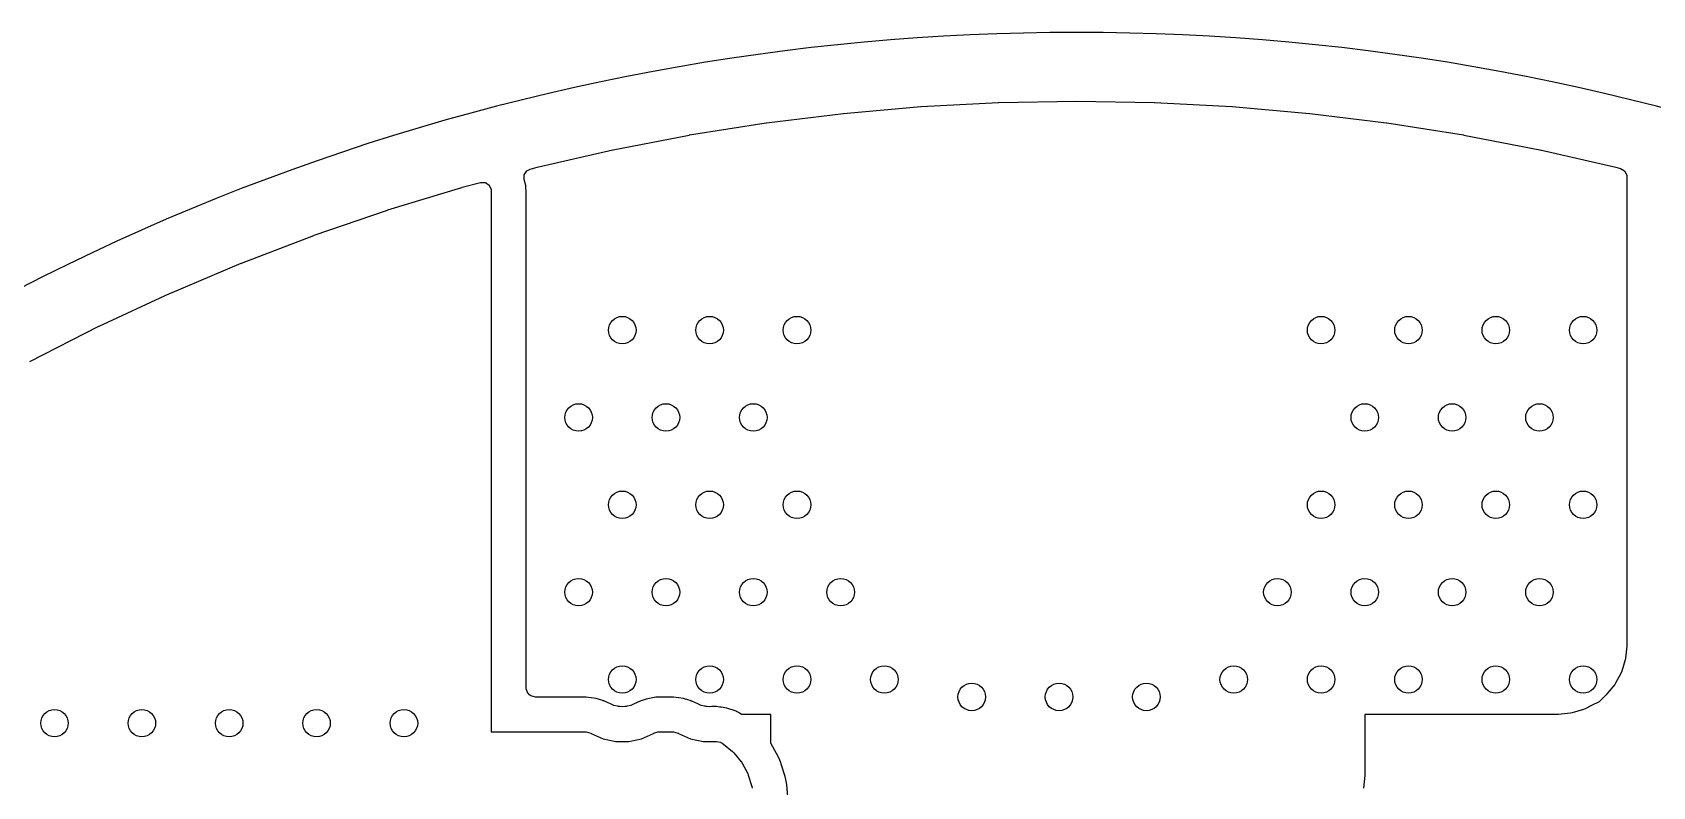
# Model space of a CAD drawing. Extents: x 116 to 183, y -93.2 to -37.6.
# Drawn here: x 134.3 to 157.85, y -48.55 to -37.58 of the extents above; entities that cross this region are included whole.
import ezdxf

# ---------------------------------------------------------------- set-up
doc = ezdxf.new("R2010")
doc.units = 0
doc.layers.add('BLACK', color=7, linetype='CONTINUOUS')

msp = doc.modelspace()

# ---------------------------------------------------------------- linework, layer by layer
at = {"layer": 'BLACK', "linetype": 'CONTINUOUS'}
for p, q in [((147.220232, -38.65957), (148.345738, -38.600735)), ((148.345738, -38.600735), (148.350015, -38.600586)), ((148.350015, -38.600586), (149.476875, -38.580967)), ((149.476875, -38.580967), (149.481125, -38.580967)), ((149.481125, -38.580967), (150.607982, -38.600586)), ((150.607982, -38.600586), (150.612263, -38.600735)), ((150.612263, -38.600735), (151.737763, -38.65957)), ((144.970283, -38.895298), (146.088941, -38.758295)), ((146.088941, -38.758295), (146.093191, -38.757849)), ((146.093191, -38.757849), (147.216009, -38.659865)), ((147.216009, -38.659865), (147.220232, -38.65957)), ((151.737763, -38.65957), (151.741994, -38.659865)), ((151.741994, -38.659865), (152.864802, -38.757848)), ((152.864802, -38.757848), (152.869064, -38.758296)), ((152.869064, -38.758296), (153.987709, -38.895297)), ((142.742195, -39.287005), (143.848656, -39.072488)), ((143.848656, -39.072488), (143.852799, -39.071759)), ((143.852799, -39.071759), (144.966086, -38.895886)), ((144.966086, -38.895886), (144.970283, -38.895298)), ((153.987709, -38.895297), (153.991921, -38.895887)), ((153.991921, -38.895887), (155.105191, -39.071758)), ((155.105191, -39.071758), (155.109352, -39.07249)), ((155.109352, -39.07249), (156.215792, -39.287003)), ((141.639697, -39.540793), (142.738041, -39.287885)), ((142.738041, -39.287885), (142.742195, -39.287005)), ((156.215792, -39.287003), (156.21997, -39.287888)), ((156.21997, -39.287888), (157.318289, -39.54079)), ((141.488875, -39.592623), (141.535745, -39.568497)), ((141.535745, -39.568497), (141.635627, -39.541805)), ((141.635627, -39.541805), (141.639697, -39.540793)), ((157.318289, -39.54079), (157.322385, -39.541808)), ((157.322385, -39.541808), (157.388016, -39.559347)), ((157.388016, -39.559347), (157.447699, -39.595673)), ((140.546734, -39.8328), (140.813986, -39.76138)), ((140.813986, -39.76138), (140.883835, -39.763089)), ((140.883835, -39.763089), (140.941671, -39.80229)), ((140.941671, -39.80229), (140.969133, -39.866537)), ((141.447968, -39.720307), (141.449675, -39.65046)), ((141.471098, -39.806856), (141.447968, -39.720307)), ((141.449675, -39.65046), (141.488875, -39.592623)), ((141.473749, -39.836651), (141.471098, -39.806856)), ((157.447699, -39.595673), (157.47827, -39.6585)), ((157.47827, -39.6585), (157.48, -39.679143)), ((157.48, -39.679143), (157.48, -46.491907)), ((139.464593, -40.162678), (140.542691, -39.833956)), ((140.542691, -39.833956), (140.546734, -39.8328)), ((140.969133, -39.866537), (140.97, -39.881176)), ((140.97, -39.881176), (140.97, -47.752)), ((141.473749, -39.836656), (141.473749, -39.836651)), ((141.474616, -39.851282), (141.473749, -39.836656)), ((141.4755, -39.88118), (141.474616, -39.851282)), ((141.4755, -47.110301), (141.4755, -39.88118)), ((138.394618, -40.530019), (139.46058, -40.163979)), ((139.46058, -40.163979), (139.464593, -40.162678)), ((137.338068, -40.934386), (138.390609, -40.531474)), ((138.390609, -40.531474), (138.394618, -40.530019)), ((136.296176, -41.375314), (137.334116, -40.935978)), ((137.334116, -40.935978), (137.338068, -40.934386)), ((135.270309, -41.852223), (136.292316, -41.377028)), ((136.292316, -41.377028), (136.296176, -41.375314)), ((134.261692, -42.364543), (135.266553, -41.854049)), ((135.266553, -41.854049), (135.270309, -41.852223)), ((157.479403, -46.504061), (157.461982, -46.680934)), ((157.48, -46.491907), (157.479403, -46.504061)), ((157.407424, -46.868998), (157.398121, -46.891456)), ((157.45724, -46.704775), (157.407424, -46.868998)), ((157.461982, -46.680934), (157.45724, -46.704775)), ((141.476333, -47.12465), (141.4755, -47.110301)), ((157.303722, -47.06301), (157.194854, -47.195666)), ((157.317227, -47.042798), (157.303722, -47.06301)), ((157.398121, -46.891456), (157.317227, -47.042798)), ((141.503643, -47.188961), (141.476333, -47.12465)), ((141.509141, -47.195661), (141.503643, -47.188961)), ((141.526336, -47.212857), (141.509141, -47.195661)), ((141.533037, -47.218356), (141.526336, -47.212857)), ((141.54466, -47.226815), (141.533037, -47.218356)), ((141.611699, -47.2465), (141.54466, -47.226815)), ((142.351491, -47.2465), (141.611699, -47.2465)), ((142.493905, -47.266975), (142.351491, -47.2465)), ((142.494465, -47.267108), (142.493905, -47.266975)), ((142.496061, -47.267608), (142.494465, -47.267108)), ((142.510789, -47.271932), (142.496061, -47.267608)), ((142.51097, -47.271968), (142.510789, -47.271932)), ((142.559596, -47.286264), (142.51097, -47.271968)), ((142.559635, -47.286275), (142.559596, -47.286264)), ((142.592415, -47.295901), (142.559635, -47.286275)), ((142.594054, -47.297294), (142.592415, -47.295901)), ((142.596694, -47.29847), (142.594054, -47.297294)), ((142.605065, -47.301839), (142.596694, -47.29847)), ((142.605262, -47.30191), (142.605065, -47.301839)), ((142.61243, -47.305398), (142.605262, -47.30191)), ((142.616251, -47.307177), (142.61243, -47.305398)), ((142.703556, -47.346048), (142.616251, -47.307177)), ((142.751393, -47.370423), (142.703556, -47.346048)), ((143.04645, -47.346045), (142.998607, -47.370423)), ((143.124337, -47.311369), (143.04645, -47.346045)), ((143.128117, -47.309363), (143.124337, -47.311369)), ((143.13528, -47.306496), (143.128117, -47.309363)), ((143.156701, -47.296959), (143.13528, -47.306496)), ((143.164307, -47.296525), (143.156701, -47.296959)), ((143.164491, -47.296459), (143.164307, -47.296525)), ((143.193041, -47.286275), (143.164491, -47.296459)), ((143.221606, -47.276085), (143.193041, -47.286275)), ((143.362624, -47.247523), (143.221606, -47.276085)), ((143.376988, -47.246908), (143.362624, -47.247523)), ((143.384087, -47.246705), (143.376988, -47.246908)), ((143.398479, -47.2465), (143.384087, -47.246705)), ((143.398509, -47.2465), (143.398479, -47.2465)), ((143.621491, -47.2465), (143.398509, -47.2465)), ((143.763905, -47.266975), (143.621491, -47.2465)), ((143.764465, -47.267108), (143.763905, -47.266975)), ((143.766061, -47.267608), (143.764465, -47.267108)), ((143.780789, -47.271932), (143.766061, -47.267608)), ((143.78097, -47.271968), (143.780789, -47.271932)), ((143.829596, -47.286264), (143.78097, -47.271968)), ((143.829635, -47.286275), (143.829596, -47.286264)), ((143.862415, -47.295901), (143.829635, -47.286275)), ((143.864054, -47.297294), (143.862415, -47.295901)), ((143.866694, -47.29847), (143.864054, -47.297294)), ((143.875065, -47.301839), (143.866694, -47.29847)), ((143.875262, -47.30191), (143.875065, -47.301839)), ((143.88243, -47.305398), (143.875262, -47.30191)), ((143.886251, -47.307177), (143.88243, -47.305398)), ((143.973556, -47.346048), (143.886251, -47.307177)), ((144.021393, -47.370423), (143.973556, -47.346048)), ((157.080114, -47.313607), (156.968607, -47.370423)), ((157.168607, -47.225114), (157.080114, -47.313607)), ((157.172832, -47.21682), (157.168607, -47.225114)), ((157.177666, -47.212854), (157.172832, -47.21682)), ((157.194854, -47.195666), (157.177666, -47.212854)), ((142.804416, -47.37882), (142.751393, -47.370423)), ((142.820737, -47.38229), (142.804416, -47.37882)), ((142.83734, -47.384035), (142.820737, -47.38229)), ((142.875, -47.39), (142.83734, -47.384035)), ((142.912663, -47.384034), (142.875, -47.39)), ((142.929262, -47.38229), (142.912663, -47.384034)), ((142.945572, -47.378822), (142.929262, -47.38229)), ((142.998607, -47.370423), (142.945572, -47.378822)), ((144.074416, -47.37882), (144.021393, -47.370423)), ((144.090737, -47.38229), (144.074416, -47.37882)), ((144.10734, -47.384035), (144.090737, -47.38229)), ((144.145, -47.39), (144.10734, -47.384035)), ((144.176569, -47.385), (144.145, -47.39)), ((144.246145, -47.385), (144.176569, -47.385)), ((144.246148, -47.385), (144.246145, -47.385)), ((144.286136, -47.390749), (144.246148, -47.385)), ((144.307886, -47.391943), (144.286136, -47.390749)), ((144.31082, -47.390974), (144.307886, -47.391943)), ((144.394583, -47.406281), (144.31082, -47.390974)), ((144.394589, -47.406282), (144.394583, -47.406281)), ((144.530998, -47.452023), (144.394589, -47.406282)), ((144.531003, -47.452026), (144.530998, -47.452023)), ((144.536457, -47.454812), (144.531003, -47.452026)), ((144.539155, -47.456211), (144.536457, -47.454812)), ((144.5433, -47.458394), (144.539155, -47.456211)), ((144.544667, -47.459114), (144.5433, -47.458394)), ((144.563083, -47.468957), (144.544667, -47.459114)), ((144.581477, -47.479982), (144.563083, -47.468957)), ((144.605647, -47.494469), (144.581477, -47.479982)), ((144.605655, -47.494473), (144.605647, -47.494469)), ((144.610933, -47.498), (144.605655, -47.494473)), ((145.034, -47.498), (144.610933, -47.498)), ((145.034, -47.92107), (145.034, -47.498)), ((156.473907, -47.498), (153.67, -47.498)), ((153.67, -47.498), (153.67, -48.386999)), ((156.486061, -47.497403), (156.473907, -47.498)), ((156.662934, -47.479982), (156.486061, -47.497403)), ((156.686775, -47.47524), (156.662934, -47.479982)), ((156.850998, -47.425424), (156.686775, -47.47524)), ((156.873456, -47.416121), (156.850998, -47.425424)), ((156.954884, -47.372596), (156.873456, -47.416121)), ((156.968607, -47.370423), (156.954884, -47.372596)), ((140.97, -47.752), (142.351491, -47.752)), ((142.351491, -47.752), (142.416528, -47.771097)), ((142.416528, -47.771097), (142.416641, -47.770902)), ((142.416641, -47.770902), (142.417445, -47.771366)), ((142.417445, -47.771366), (142.41853, -47.771685)), ((142.41853, -47.771685), (142.421422, -47.773662)), ((142.421422, -47.773662), (142.422266, -47.774149)), ((142.422266, -47.774149), (142.595192, -47.851142)), ((143.154803, -47.851144), (143.32773, -47.774151)), ((143.32773, -47.774151), (143.327733, -47.774149)), ((143.327733, -47.774149), (143.333359, -47.770902)), ((143.333359, -47.770902), (143.334325, -47.772575)), ((143.334325, -47.772575), (143.391439, -47.752202)), ((143.391439, -47.752202), (143.398509, -47.752)), ((143.398509, -47.752), (143.621491, -47.752)), ((143.621491, -47.752), (143.686528, -47.771097)), ((143.686528, -47.771097), (143.686641, -47.770902)), ((143.686641, -47.770902), (143.687445, -47.771366)), ((143.687445, -47.771366), (143.68853, -47.771685)), ((143.68853, -47.771685), (143.691422, -47.773662)), ((143.691422, -47.773662), (143.692266, -47.774149)), ((143.692266, -47.774149), (143.865192, -47.851142)), ((142.595192, -47.851142), (142.595197, -47.851144)), ((142.595197, -47.851144), (142.780354, -47.8905)), ((142.780354, -47.8905), (142.780355, -47.8905)), ((142.780355, -47.8905), (142.969644, -47.8905)), ((142.969644, -47.8905), (142.969646, -47.8905)), ((142.969646, -47.8905), (143.154803, -47.851144)), ((143.865192, -47.851142), (143.865197, -47.851144)), ((143.865197, -47.851144), (144.050354, -47.8905)), ((144.050354, -47.8905), (144.050355, -47.8905)), ((144.050355, -47.8905), (144.246145, -47.8905)), ((144.246145, -47.8905), (144.246145, -47.893027)), ((144.246145, -47.893027), (144.30372, -47.903548)), ((144.30372, -47.903548), (144.306386, -47.904931)), ((144.306386, -47.904931), (144.324802, -47.914774)), ((144.324802, -47.914774), (144.34501, -47.928277)), ((144.34501, -47.928277), (144.477666, -48.037145)), ((144.477666, -48.037145), (144.494854, -48.054333)), ((144.494854, -48.054333), (144.603722, -48.186989)), ((145.037537, -47.926364), (145.034, -47.92107)), ((145.063038, -47.96891), (145.037537, -47.926364)), ((145.143932, -48.120252), (145.063038, -47.96891)), ((144.603722, -48.186989), (144.617227, -48.207201)), ((144.617227, -48.207201), (144.698121, -48.358543)), ((145.165138, -48.165086), (145.143932, -48.120252)), ((145.174441, -48.187544), (145.165138, -48.165086)), ((145.191158, -48.234263), (145.174441, -48.187544)), ((145.240974, -48.398486), (145.191158, -48.234263)), ((144.698121, -48.358543), (144.707424, -48.381001)), ((144.707424, -48.381001), (144.75724, -48.545224)), ((145.253028, -48.446611), (145.240974, -48.398486)), ((145.25777, -48.470452), (145.253028, -48.446611)), ((145.265048, -48.519516), (145.25777, -48.470452)), ((145.282469, -48.696389), (145.265048, -48.519516)), ((153.67, -48.387), (153.649275, -48.570938)), ((153.67, -48.386999), (153.67, -48.387)), ((144.75724, -48.545224), (144.761982, -48.569065))]:
    msp.add_line(p, q, dxfattribs=at)
at = {"layer": 'BLACK'}
for centre in [(142.875, -41.91), (144.145, -41.91), (145.415, -41.91), (153.035, -41.91), (154.305, -41.91), (155.575, -41.91), (156.845, -41.91), (142.24, -43.18), (143.51, -43.18), (144.78, -43.18), (153.67, -43.18), (154.94, -43.18), (156.21, -43.18), (142.875, -44.45), (144.145, -44.45), (145.415, -44.45), (153.035, -44.45), (154.305, -44.45), (155.575, -44.45), (156.845, -44.45), (142.24, -45.72), (143.51, -45.72), (144.78, -45.72), (146.05, -45.72), (152.4, -45.72), (153.67, -45.72), (154.94, -45.72), (156.21, -45.72), (142.875, -46.99), (144.145, -46.99), (145.415, -46.99), (146.685, -46.99), (151.765, -46.99), (153.035, -46.99), (154.305, -46.99), (155.575, -46.99), (156.845, -46.99), (147.955, -47.244), (149.225, -47.244), (150.495, -47.244), (134.62, -47.625), (135.89, -47.625), (137.16, -47.625), (138.43, -47.625), (139.7, -47.625)]:
    msp.add_circle(centre, 0.2, dxfattribs=at)
msp.add_arc((149.479, -71.074279), 33.493849, -399.6709423, -140.3290577, dxfattribs=at)

doc.saveas('drawing.dxf')
